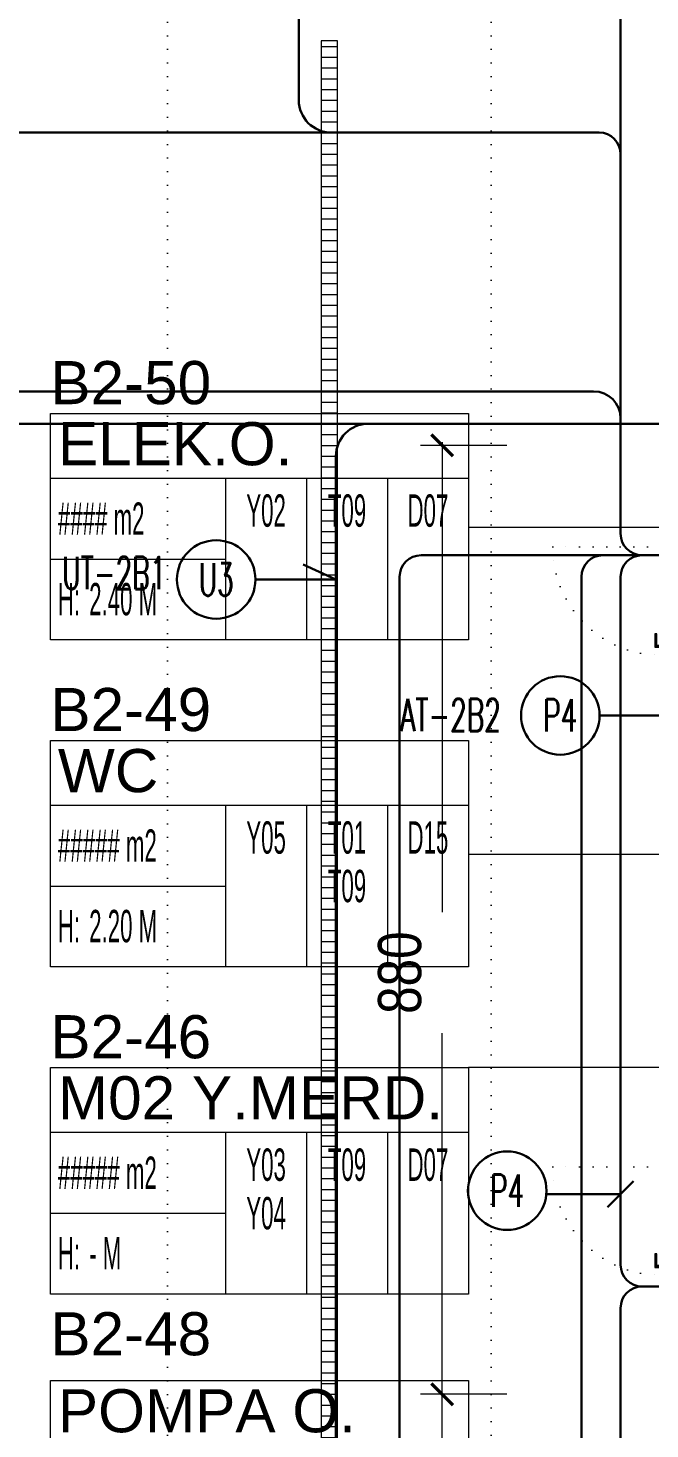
# Model space of a CAD drawing. Header units: metres. Extents: x -13194 to 152406, y -14653 to 29421.
# Drawn here: x 3071 to 3647, y 2368 to 3667 of the extents above; entities that cross this region are included whole.
import ezdxf
from ezdxf.enums import TextEntityAlignment as Align

# ---------------------------------------------------------------- set-up
doc = ezdxf.new("R2010")
doc.units = ezdxf.units.M
doc.header["$LTSCALE"] = 100
doc.header["$MEASUREMENT"] = 0
doc.linetypes.add('DOT2', pattern=[0.125, 0, -0.125])
doc.linetypes.add('HIDDEN', pattern=[0.375, 0.25, -0.125])
doc.layers.get('0').update_dxf_attribs({"color": 9, "lineweight": 9})
for name, color, linetype, lineweight in [('05S', 9, 'Continuous', 9), ('06B', 9, 'Continuous', 9), ('06D', 9, 'Continuous', 9), ('10', 9, 'Continuous', 9), ('20', 9, 'DOT2', 9), ('21_mahal200', 9, 'Continuous', 9), ('25', 9, 'Continuous', 9), ('E-HIZ KONTROL ANAHTARI', 7, 'Continuous', 30), ('E-KABLO', 7, 'Continuous', 30), ('E-LINYE', 7, 'Continuous', 30)]:
    doc.layers.add(name, color=color, linetype=linetype, lineweight=lineweight)
doc.styles.add('Arial', font='arial.ttf', dxfattribs={"height": 2.5})
doc.styles.add('E-YAZI', font='txttw.shx')
doc.styles.add('MuuM_TEXT-STANDART', font='ARIALN.TTF')
doc.dimstyles.new('MuuM_DIM200', dxfattribs={"dimscale": 20, "dimtxt": 2, "dimasz": 1, "dimexe": 1, "dimexo": 1, "dimgap": 1, "dimtad": 1, "dimdec": 1, "dimrnd": 0.5, "dimdsep": 46, "dimtxsty": 'MuuM_TEXT-STANDART', "dimblk": 'ARCHTICK', "dimcen": 0, "dimdle": 0.15, "dimclrd": 256, "dimclre": 256, "dimclrt": 256, "dimadec": 0, "dimazin": 0, "dimtfac": 5, "dimtdec": 1, "dimtix": 1, "dimtmove": 2, "dimatfit": 3, "dimldrblk": 'DOT', "dimfxl": 3, "dimfxlon": 1, "dimtolj": 1, "dimlwd": -1, "dimlwe": -1, "dimarcsym": 0})

# ---------------------------------------------------------------- blocks, each defined once
blk = doc.blocks.new('_ArchTick')
at = {"color": 0, "linetype": 'ByBlock', "const_width": 0.15}
blk.add_lwpolyline([(-0.5, -0.5), (0.5, 0.5)], dxfattribs=at)
blk = doc.blocks.new('*D442')
at = {"layer": '25', "transparency": 16777216}
for p, q in [((3514.6, -30030.8), (3434.6, -30030.8)), ((3454.6, -30027.8), (3454.6, -30463.6)), ((3454.6, -30913.8), (3454.6, -30576)), ((3514.6, -30910.8), (3434.6, -30910.8))]:
    blk.add_line(p, q, dxfattribs=at)
at = {"layer": '25', "transparency": 16777216, "xscale": 20, "yscale": 20, "zscale": 20}
for p, rotation in [((3454.6, -30030.8), 90), ((3454.6, -30910.8), 270)]:
    blk.add_blockref('_ArchTick', p, dxfattribs=dict(at, rotation=rotation))
at = {"layer": '25', "transparency": 16777216, "insert": (3415.4, -30519.8), "char_height": 40, "attachment_point": 5, "rotation": 90, "style": 'MuuM_TEXT-STANDART'}
blk.add_mtext('\\A1;880', dxfattribs=at)
blk = doc.blocks.new('_Dot')
at = {"color": 0, "linetype": 'ByBlock', "lineweight": -2}
blk.add_line((-0.5, 0), (-1, 0), dxfattribs=at)
at = {"color": 0, "linetype": 'ByBlock', "const_width": 0.5}
blk.add_lwpolyline([(-0.25, 0, 1), (0.25, 0, 1)], format="xyb", close=True, dxfattribs=at)
blk = doc.blocks.new('gr-p-barel kilitli kapı kolu')
at = {"layer": '05S'}
h = blk.add_hatch(color=256, dxfattribs=at)
h.paths.add_polyline_path([(1.3, 0.8), (-1.3, 0.8), (-1.3, 0.7), (1.3, 0.7)])
h.paths.add_polyline_path([(2.75, 0.7), (-2.75, 0.7), (-2.75, 0), (2.75, 0)])
h.paths.add_polyline_path([(-11.7, 4.9), (-11.7, 6.7), (0.9, 6.7), (0.9, 0.8), (-0.9, 0.8), (-0.9, 4.9)])
at = {"flags": 128}
for points in [[(-0.9, 0.8), (-0.9, 4.9), (-11.7, 4.9), (-11.7, 6.7), (0.9, 6.7), (0.9, 0.8)], [(-0.8, 5), (0.8, 6.6)]]:
    blk.add_lwpolyline(points, dxfattribs=at)
blk.add_lwpolyline([(-2.75, 0), (-2.75, 0.7), (2.75, 0.7), (2.75, 0)])
blk.add_lwpolyline([(-1.3, 0.7), (1.3, 0.7), (1.3, 0.8), (-1.3, 0.8)], close=True)
blk = doc.blocks.new('prf-scr2')
at = {"linetype": 'DOT2', "ltscale": 10}
blk.add_line((0, 0.2), (0, -1.1), dxfattribs=at)
for p, q in [((-0.1, -0.2), (0.1, -0.3)), ((0.1, -0.2), (-0.1, -0.2)), ((0.1, -0.3), (-0.1, -0.3)), ((-0.1, -0.3), (0.1, -0.4)), ((0.1, -0.4), (-0.1, -0.4)), ((0.1, -0.5), (-0.1, -0.4)), ((-0.1, -0.4), (0.1, -0.4)), ((0.1, -0.6), (-0.1, -0.5)), ((-0.1, -0.5), (0.1, -0.5)), ((-0.1, -0.6), (0.1, -0.7)), ((0.1, -0.6), (-0.1, -0.6)), ((-0.1, -0.6), (0.1, -0.6)), ((-0.1, -0.7), (0.1, -0.8)), ((0.1, -0.7), (-0.1, -0.7)), ((-0.1, -0.8), (0.1, -0.8)), ((0.1, -0.8), (-0.1, -0.8)), ((0.1, -0.2), (0, -0.1)), ((0, -0.2), (0.1, -0.2))]:
    blk.add_line(p, q)
blk.add_lwpolyline([(0.2, 0), (-0.2, 0), (-0.2, 0), (-0.1, -0.1), (0.1, -0.1), (0.2, 0), (0.2, 0)], close=True)
for points in [[(0.2, 0), (-0.2, 0)], [(-0.1, -0.1), (-0.1, -0.2), (-0.1, -0.2), (-0.1, -0.2), (-0.1, -0.2), (-0.1, -0.3), (-0.1, -0.3), (-0.1, -0.3), (-0.1, -0.3), (-0.1, -0.4), (-0.1, -0.4), (-0.1, -0.4), (-0.1, -0.4), (-0.1, -0.4), (-0.1, -0.5), (-0.1, -0.5), (-0.1, -0.5), (-0.1, -0.5), (-0.1, -0.5), (-0.1, -0.5), (-0.1, -0.6), (-0.1, -0.6), (-0.1, -0.6), (-0.1, -0.6), (-0.1, -0.6), (-0.1, -0.7), (-0.1, -0.7), (-0.1, -0.7), (-0.1, -0.7), (-0.1, -0.7), (-0.1, -0.8), (-0.1, -0.8), (-0.1, -0.8), (-0.1, -0.8), (0, -0.9), (0, -0.9), (0, -0.9), (0.1, -0.8), (0.1, -0.8), (0.1, -0.7), (0.1, -0.7), (0.1, -0.7), (0.1, -0.7), (0.1, -0.7), (0.1, -0.7), (0.1, -0.6), (0.1, -0.6), (0.1, -0.6), (0.1, -0.6), (0.1, -0.6), (0.1, -0.5), (0.1, -0.5), (0.1, -0.5), (0.1, -0.5), (0.1, -0.4), (0.1, -0.4), (0.1, -0.4), (0.1, -0.4), (0.1, -0.4), (0.1, -0.3), (0.1, -0.3), (0.1, -0.3), (0.1, -0.3), (0.1, -0.3), (0.1, -0.3), (0.1, -0.2), (0.1, -0.2), (0.1, -0.2), (0.1, -0.2), (0.1, -0.2), (0.1, -0.1)]]:
    blk.add_lwpolyline(points)
blk = doc.blocks.new('K-SAC-01')
at = {"layer": '10'}
for points in [[(-4.6, 16.2, -0.414214), (-4.5, 16.3), (-0.1, 16.3, -0.414214), (0, 16.2), (0, 5.9), (0.2, 5.9), (0.2, 16.2, 0.414214), (-0.1, 16.5), (-4.5, 16.5, 0.414214), (-4.8, 16.2), (-4.8, 15.3, 0.414214), (-4.5, 15), (-3.4, 15), (-3.4, 15.2), (-4.5, 15.2, -0.414214), (-4.6, 15.3)], [(104.6, 16.2, 0.414214), (104.5, 16.3), (100.1, 16.3, 0.414214), (100, 16.2), (100, 5.9), (99.8, 5.9), (99.8, 16.2, -0.414214), (100.1, 16.5), (104.5, 16.5, -0.414214), (104.8, 16.2), (104.8, 15.3, -0.414214), (104.5, 15), (103.4, 15), (103.4, 15.2), (104.5, 15.2, 0.414214), (104.6, 15.3)], [(0.2, 10.3, -0.414214), (0.5, 10.6), (1.5, 10.6, -0.414214), (1.8, 10.3), (1.8, 3.9, -0.414214), (1.5, 3.6, -0.414214), (1.2, 3.9), (1.2, 4.8), (0.2, 4.8), (0.2, -1.2, -0.414214), (-0.1, -1.5), (-4.5, -1.5, -0.414214), (-4.8, -1.2), (-4.8, -0.3, -0.414214), (-4.5, 0), (-3.4, 0), (-3.4, -0.2), (-4.5, -0.2, 0.414214), (-4.6, -0.3), (-4.6, -1.2, 0.414214), (-4.5, -1.3), (-0.1, -1.3, 0.414214), (0, -1.2), (0, 5), (1.4, 5), (1.4, 3.9, 0.414214), (1.5, 3.8, 0.414214), (1.6, 3.9), (1.6, 10.3, 0.414214), (1.5, 10.4), (0.5, 10.4, 0.414214), (0.4, 10.3), (0.4, 9.4), (0.2, 9.4)], [(-0.4, -2), (1, -1.4), (1, 1.5), (1.2, 1.5), (1.2, -1.5), (-0.3, -2.2, -14.796002)], [(99.8, 10.3, 0.414214), (99.5, 10.6), (98.5, 10.6, 0.414214), (98.2, 10.3), (98.2, 3.9, 0.414214), (98.5, 3.6, 0.414214), (98.8, 3.9), (98.8, 4.8), (99.8, 4.8), (99.8, -1.2, 0.414214), (100.1, -1.5), (104.5, -1.5, 0.414214), (104.8, -1.2), (104.8, -0.3, 0.414214), (104.5, 0), (103.4, 0), (103.4, -0.2), (104.5, -0.2, -0.414214), (104.6, -0.3), (104.6, -1.2, -0.414214), (104.5, -1.3), (100.1, -1.3, -0.414214), (100, -1.2), (100, 5), (98.6, 5), (98.6, 3.9, -0.414214), (98.5, 3.8, -0.414214), (98.4, 3.9), (98.4, 10.3, -0.414214), (98.5, 10.4), (99.5, 10.4, -0.414214), (99.6, 10.3), (99.6, 9.4), (99.8, 9.4)]]:
    blk.add_lwpolyline(points, format="xyb", close=True, dxfattribs=at)
for points in [[(98.8, 0.1), (98.8, 2.1), (99.1, 2.1), (99.1, 3.2), (1.5, 3.2), (1.5, 2.1), (1.8, 2.1), (1.8, 0.1), (1.5, 0.1), (1.5, 1.9), (1.2, 1.9), (1.2, 3.5), (99.4, 3.5), (99.4, 1.9), (99.1, 1.9), (99.1, 0.1)], [(98.8, 2.1), (98.8, 0.1), (99.4, 0.1), (99.4, -1.5), (1.2, -1.5), (1.2, 0.1), (1.8, 0.1), (1.8, 2.1), (2.1, 2.1), (2.1, -0.1), (1.5, -0.1), (1.5, -1.2), (99.1, -1.2), (99.1, -0.1), (98.5, -0.1), (98.5, 2.1), (98.8, 2.1)]]:
    blk.add_lwpolyline(points, dxfattribs=at)
for points in [[(2.1, 3), (8.1, 3), (8.1, -1), (2.1, -1)], [(2.4, 2.7), (7.8, 2.7), (7.8, -0.7), (2.4, -0.7)], [(98.5, 3), (92.5, 3), (92.5, -1), (98.5, -1)], [(98.2, 2.7), (92.8, 2.7), (92.8, -0.7), (98.2, -0.7)]]:
    blk.add_lwpolyline(points, close=True, dxfattribs=at)
blk.add_circle((-0.9, -2.5), 0.55, dxfattribs=at)
at = {"layer": '20', "linetype": 'HIDDEN'}
for points in [[(-0.2, -1.3), (-0.2, 0), (-1.7, 0), (-1.7, -1.3)], [(-0.4, -2), (-0.4, -0.2), (-1.5, -0.2), (-1.5, -2)]]:
    blk.add_lwpolyline(points, dxfattribs=at)
at = {"layer": '20'}
blk.add_lwpolyline([(-0.9, -2.5), (-0.9, -102.9)], dxfattribs=at)
blk.add_arc((-0.9, -2.5), 100.4, 270, 1.5131, dxfattribs=at)
at = {"layer": '06B'}
blk.add_blockref('gr-p-barel kilitli kapı kolu', (91.4, 3.5), dxfattribs=at)
at = {"layer": '06B', "xscale": -1, "rotation": 180}
blk.add_blockref('gr-p-barel kilitli kapı kolu', (91.4, -1.5), dxfattribs=at)
at = {"layer": '10', "xscale": -1, "rotation": 90}
blk.add_blockref('prf-scr2', (1.5, 1), dxfattribs=at)
at = {"layer": '10', "rotation": 270}
blk.add_blockref('prf-scr2', (99.1, 1.2), dxfattribs=at)
blk = doc.blocks.new('p-ızgara')
at = {"layer": '06D'}
h = blk.add_hatch(dxfattribs=at)
h.set_pattern_fill('_USER', color=252, scale=10, angle=180, style=0, pattern_type=0)
h.set_pattern_definition([(180, (-7e-12, -8630), (-1e-15, -10), [])])
h.paths.add_polyline_path([(3342.5, -4975), (3342.5, -8278.5), (3357.5, -8278.5), (3357.5, -4975)])
blk.add_lwpolyline([(3342.5, -4975), (3342.5, -8278.5), (3357.5, -8278.5), (3357.5, -4975)], close=True, dxfattribs=at)
blk = doc.blocks.new('*D468')
at = {"layer": '25', "transparency": 16777216}
for p, q in [((3514.6, -30910.8), (3434.6, -30910.8)), ((3454.6, -33313.8), (3454.6, -30907.8)), ((3514.6, -33310.8), (3434.6, -33310.8))]:
    blk.add_line(p, q, dxfattribs=at)
at = {"layer": '25', "transparency": 16777216, "xscale": 20, "yscale": 20, "zscale": 20}
for p, rotation in [((3454.6, -30910.8), 90), ((3454.6, -33310.8), 270)]:
    blk.add_blockref('_ArchTick', p, dxfattribs=dict(at, rotation=rotation))
at = {"layer": '25', "transparency": 16777216, "insert": (3414.2, -32110.8), "char_height": 40, "attachment_point": 5, "rotation": 90, "style": 'MuuM_TEXT-STANDART'}
blk.add_mtext('\\A1;2400', dxfattribs=at)
blk = doc.blocks.new('0_roomno2')
blk.add_lwpolyline([(19.375, -10.5), (0, -10.5), (0, 0), (19.375, 0)], close=True)
for points in [[(0, -3), (19.375, -3)], [(8.125, -3), (8.125, -10.5)], [(11.875, -3), (11.875, -10.5)], [(15.625, -3), (15.625, -10.5)], [(0, -6.75), (8.125, -6.75)]]:
    blk.add_lwpolyline(points)
at = {"style": 'MuuM_TEXT-STANDART', "width": 0.6}
blk.add_text('H:', height=1.5, dxfattribs=at).set_placement((0.35, -8.608), align=Align.MIDDLE_LEFT)
at = {"style": 'Arial'}
blk.add_attdef('ODANO', (0, 1.17), '', height=2, dxfattribs=at)
blk.add_attdef('MEKANADI', text='', height=2, dxfattribs=at).set_placement((0.35, -3), align=Align.BOTTOM_LEFT)
at = {"style": 'MuuM_TEXT-STANDART', "width": 0.6}
for tag, p in [('YER01', (10, -4.5)), ('TAVAN01', (13.75, -4.5)), ('DUVAR01', (17.5, -4.5)), ('YER02', (10, -6.75)), ('TAVAN02', (13.75, -6.75)), ('DUVAR02', (17.5, -6.75)), ('YER03', (10, -9)), ('TAVAN03', (13.75, -9)), ('DUVAR03', (17.5, -9))]:
    blk.add_attdef(tag, text='', height=1.5, dxfattribs=at).set_placement(p, align=Align.MIDDLE_CENTER)
for tag, p in [('M2', (0.35, -4.875)), ('TEMIZTAVANYUKSEKLIGI', (1.8, -8.608))]:
    blk.add_attdef(tag, text='', height=1.5, dxfattribs=at).set_placement(p, align=Align.MIDDLE_LEFT)
blk = doc.blocks.new('2.bod.Mimari')
at = {"layer": '06D', "linetype": 'DOT2'}
for points in [[(3200, -4327.5), (3200, -7755), (3200, -8105)], [(3500, -4327.5), (3500, -7755), (3500, -8105)]]:
    blk.add_lwpolyline(points, dxfattribs=at)
at = {"rotation": 270}
for p in [(3660, -5445), (3660, -6020)]:
    blk.add_blockref('K-SAC-01', p, dxfattribs=at)
at = {"layer": '06D'}
blk.add_blockref('p-ızgara', (0, 0), dxfattribs=at)
at = {"layer": '21_mahal200'}
ref = blk.add_blockref('0_roomno2', (3091.38, -5320.48), dxfattribs=dict(at, xscale=20, yscale=20, zscale=20))
ref.add_attrib('ODANO', 'B2-50', (3091.38, -5311.83), dxfattribs={"layer": '0', "height": 40, "style": 'Arial'})
ref.add_attrib('MEKANADI', 'ELEK.O.', dxfattribs={"layer": '0', "height": 40, "style": 'Arial'}).set_placement((3098.38, -5380.48), align=Align.BOTTOM_LEFT)
ref.add_attrib('M2', '#### m2', dxfattribs={"layer": '0', "height": 30, "style": 'MuuM_TEXT-STANDART', "width": 0.6}).set_placement((3098.38, -5417.98), align=Align.MIDDLE_LEFT)
ref.add_attrib('TEMIZTAVANYUKSEKLIGI', '2.40 M', dxfattribs={"layer": '0', "height": 30, "style": 'MuuM_TEXT-STANDART', "width": 0.6}).set_placement((3127.38, -5492.64), align=Align.MIDDLE_LEFT)
ref.add_attrib('YER01', 'Y02', dxfattribs={"layer": '0', "height": 30, "style": 'MuuM_TEXT-STANDART', "width": 0.6}).set_placement((3291.38, -5410.48), align=Align.MIDDLE_CENTER)
ref.add_attrib('TAVAN01', 'T09', dxfattribs={"layer": '0', "height": 30, "style": 'MuuM_TEXT-STANDART', "width": 0.6}).set_placement((3366.38, -5410.48), align=Align.MIDDLE_CENTER)
ref.add_attrib('DUVAR01', 'D07', dxfattribs={"layer": '0', "height": 30, "style": 'MuuM_TEXT-STANDART', "width": 0.6}).set_placement((3441.38, -5410.48), align=Align.MIDDLE_CENTER)
ref = blk.add_blockref('0_roomno2', (3091.38, -5623.64), dxfattribs=dict(at, xscale=20, yscale=20, zscale=20))
ref.add_attrib('ODANO', 'B2-49', (3091.38, -5615), dxfattribs={"layer": '0', "height": 40, "style": 'Arial'})
ref.add_attrib('MEKANADI', 'WC', dxfattribs={"layer": '0', "height": 40, "style": 'Arial'}).set_placement((3098.38, -5683.64), align=Align.BOTTOM_LEFT)
ref.add_attrib('M2', '##### m2', dxfattribs={"layer": '0', "height": 30, "style": 'MuuM_TEXT-STANDART', "width": 0.6}).set_placement((3098.38, -5721.14), align=Align.MIDDLE_LEFT)
ref.add_attrib('TEMIZTAVANYUKSEKLIGI', '2.20 M', dxfattribs={"layer": '0', "height": 30, "style": 'MuuM_TEXT-STANDART', "width": 0.6}).set_placement((3127.38, -5795.8), align=Align.MIDDLE_LEFT)
ref.add_attrib('YER01', 'Y05', dxfattribs={"layer": '0', "height": 30, "style": 'MuuM_TEXT-STANDART', "width": 0.6}).set_placement((3291.38, -5713.64), align=Align.MIDDLE_CENTER)
ref.add_attrib('TAVAN01', 'T01', dxfattribs={"layer": '0', "height": 30, "style": 'MuuM_TEXT-STANDART', "width": 0.6}).set_placement((3366.38, -5713.64), align=Align.MIDDLE_CENTER)
ref.add_attrib('DUVAR01', 'D15', dxfattribs={"layer": '0', "height": 30, "style": 'MuuM_TEXT-STANDART', "width": 0.6}).set_placement((3441.38, -5713.64), align=Align.MIDDLE_CENTER)
ref.add_attrib('TAVAN02', 'T09', dxfattribs={"layer": '0', "height": 30, "style": 'MuuM_TEXT-STANDART', "width": 0.6}).set_placement((3366.38, -5758.64), align=Align.MIDDLE_CENTER)
ref = blk.add_blockref('0_roomno2', (3091.38, -5927.05), dxfattribs=dict(at, xscale=20, yscale=20, zscale=20))
ref.add_attrib('ODANO', 'B2-46', (3091.38, -5918.4), dxfattribs={"layer": '0', "height": 40, "style": 'Arial'})
ref.add_attrib('MEKANADI', 'M02 Y.MERD.', dxfattribs={"layer": '0', "height": 40, "style": 'Arial'}).set_placement((3098.38, -5987.05), align=Align.BOTTOM_LEFT)
ref.add_attrib('M2', '##### m2', dxfattribs={"layer": '0', "height": 30, "style": 'MuuM_TEXT-STANDART', "width": 0.6}).set_placement((3098.38, -6024.55), align=Align.MIDDLE_LEFT)
ref.add_attrib('TEMIZTAVANYUKSEKLIGI', '- M', dxfattribs={"layer": '0', "height": 30, "style": 'MuuM_TEXT-STANDART', "width": 0.6}).set_placement((3127.38, -6099.2), align=Align.MIDDLE_LEFT)
ref.add_attrib('YER01', 'Y03', dxfattribs={"layer": '0', "height": 30, "style": 'MuuM_TEXT-STANDART', "width": 0.6}).set_placement((3291.38, -6017.05), align=Align.MIDDLE_CENTER)
ref.add_attrib('TAVAN01', 'T09', dxfattribs={"layer": '0', "height": 30, "style": 'MuuM_TEXT-STANDART', "width": 0.6}).set_placement((3366.38, -6017.05), align=Align.MIDDLE_CENTER)
ref.add_attrib('DUVAR01', 'D07', dxfattribs={"layer": '0', "height": 30, "style": 'MuuM_TEXT-STANDART', "width": 0.6}).set_placement((3441.38, -6017.05), align=Align.MIDDLE_CENTER)
ref.add_attrib('YER02', 'Y04', dxfattribs={"layer": '0', "height": 30, "style": 'MuuM_TEXT-STANDART', "width": 0.6}).set_placement((3291.38, -6062.05), align=Align.MIDDLE_CENTER)
ref = blk.add_blockref('0_roomno2', (3091.38, -6217.24), dxfattribs=dict(at, xscale=20, yscale=20, zscale=20))
ref.add_attrib('ODANO', 'B2-48', (3091.38, -6193.84), dxfattribs={"layer": '0', "height": 40, "style": 'Arial'})
ref.add_attrib('MEKANADI', 'POMPA O.', dxfattribs={"layer": '0', "height": 40, "style": 'Arial'}).set_placement((3098.38, -6277.24), align=Align.BOTTOM_LEFT)
ref.add_attrib('M2', '#### m2', dxfattribs={"layer": '0', "height": 30, "style": 'MuuM_TEXT-STANDART', "width": 0.6}).set_placement((3098.38, -6314.74), align=Align.MIDDLE_LEFT)
ref.add_attrib('TEMIZTAVANYUKSEKLIGI', '2.40 M', dxfattribs={"layer": '0', "height": 30, "style": 'MuuM_TEXT-STANDART', "width": 0.6}).set_placement((3127.38, -6389.4), align=Align.MIDDLE_LEFT)
ref.add_attrib('YER01', 'Y02', dxfattribs={"layer": '0', "height": 30, "style": 'MuuM_TEXT-STANDART', "width": 0.6}).set_placement((3291.38, -6307.24), align=Align.MIDDLE_CENTER)
ref.add_attrib('TAVAN01', 'T09', dxfattribs={"layer": '0', "height": 30, "style": 'MuuM_TEXT-STANDART', "width": 0.6}).set_placement((3366.38, -6307.24), align=Align.MIDDLE_CENTER)
ref.add_attrib('DUVAR01', 'D01', dxfattribs={"layer": '0', "height": 30, "style": 'MuuM_TEXT-STANDART', "width": 0.6}).set_placement((3441.38, -6307.24), align=Align.MIDDLE_CENTER)
ref.add_attrib('DUVAR02', 'D07', dxfattribs={"layer": '0', "height": 30, "style": 'MuuM_TEXT-STANDART', "width": 0.6}).set_placement((3441.38, -6352.24), align=Align.MIDDLE_CENTER)
at = {"layer": '25'}
dim = blk.add_linear_dim(base=(3454.6, -5350), p1=(3660, -6230), p2=(13317.29, -5350), angle=90, dimstyle='MuuM_DIM200', dxfattribs=at)
dim.commit()
dim.dimension.update_dxf_attribs({"geometry": '*D442', "text_midpoint": (3415.42, -5839.02), "dimtype": 128, "insert": (0, 24680.79)})
dim = blk.add_linear_dim(base=(3454.6, -6230), p1=(3660, -8630), p2=(13317.29, -6230), angle=90, dimstyle='MuuM_DIM200', dxfattribs=at)
dim.commit()
dim.dimension.update_dxf_attribs({"geometry": '*D468', "text_midpoint": (3414.18, -7430), "insert": (0, 24680.79)})
at = {"layer": '21_mahal200'}
for points in [[(3767.79, -5426.1), (3478.88, -5426.1)], [(3767.79, -5729.27), (3478.88, -5729.27)], [(4174.65, -5927.05), (3478.88, -5927.05)]]:
    blk.add_leader(points, dimstyle='MuuM_DIM200', override={"dimasz": 1, "dimfxl": 10}, dxfattribs=at)

msp = doc.modelspace()

# ---------------------------------------------------------------- linework, layer by layer
at = {"layer": 'E-HIZ KONTROL ANAHTARI', "color": 6}
for p, q in [((3583.7, 3158.1), (3583.7, 1246.7)), ((3620, 3158.1), (3620, 2520)), ((3704.2, 2500), (3640, 2500))]:
    msp.add_line(p, q, dxfattribs=at)
for centre, start, end in [((3640, 2520), 180, 270), ((3640, 2480), 90, 180)]:
    msp.add_arc(centre, 20, start, end, dxfattribs=at)
at = {"layer": 'E-KABLO', "color": 6}
for p, q in [((3620, 3300), (3620, 4100)), ((3321.7, 3988.9), (3321.7, 3600.1)), ((1660, 3570.1), (3366.4, 3570.1)), ((3351.7, 3570.1), (3600, 3570.1)), ((3595, 3330), (1710, 3330)), ((3620, 3198.1), (3620, 3305)), ((3636.4, 3178.2), (3435.1, 3178.1)), ((3796, 3178.1), (3602.2, 3178.1)), ((3415.1, 169.7), (3415.1, 3158.1)), ((3620, 2480), (3620, 2358))]:
    msp.add_line(p, q, dxfattribs=at)
at = {"layer": 'E-KABLO', "color": 4}
for p, q in [((3419.4, 3300), (1700, 3300)), ((3896.8, 3300), (3386.1, 3300)), ((3356.1, 2243.8), (3356.1, 3270))]:
    msp.add_line(p, q, dxfattribs=at)
at = {"layer": 'E-KABLO', "color": 6}
for centre, radius, start, end in [((3351.7, 3600.1), 30, 180, 270), ((3600, 3550.1), 20, 0, 90), ((3595, 3305), 25, 0, 90), ((3640, 3198.1), 20, 180, 270), ((3435.1, 3158.1), 20, 90, 180), ((3603.7, 3158.1), 20, 90, 180), ((3640, 3158.1), 20, 90, 180)]:
    msp.add_arc(centre, radius, start, end, dxfattribs=at)
at = {"layer": 'E-KABLO', "color": 4}
msp.add_arc((3386.1, 3270), 30, 90, 180, dxfattribs=at)
at = {"layer": 'E-LINYE', "color": 7, "linetype": 'Continuous'}
for p, q in [((3356.1, 3155.6), (3325.6, 3169.6)), ((3281.5, 3155.6), (3356.1, 3155.6)), ((3600.5, 3029.5), (3743.9, 3029.5)), ((3620, 2585.6), (3551.1, 2585.6)), ((3632.1, 2597.7), (3607.9, 2573.5))]:
    msp.add_line(p, q, dxfattribs=at)
for centre in [(3245.1, 3155.6), (3564.1, 3029.5), (3514.9, 2588.8)]:
    msp.add_circle(centre, 36.4, dxfattribs=at)

# ---------------------------------------------------------------- block references
msp.add_blockref('2.bod.Mimari', (0, 8630))

# ---------------------------------------------------------------- texts
at = {"layer": 'E-LINYE', "color": 3, "linetype": 'Continuous', "style": 'E-YAZI', "width": 0.6}
for s, p in [('UT-2B1', (3150.7, 3161.5)), ('U3', (3245.1, 3155.6)), ('AT-2B2', (3462.4, 3029.9)), ('P4', (3564.1, 3029.5))]:
    msp.add_text(s, height=30, dxfattribs=at).set_placement(p, align=Align.MIDDLE_CENTER)
msp.add_text('P4', height=30, rotation=360, dxfattribs=at).set_placement((3514.9, 2588.8), align=Align.MIDDLE_CENTER)

doc.saveas('drawing.dxf')
